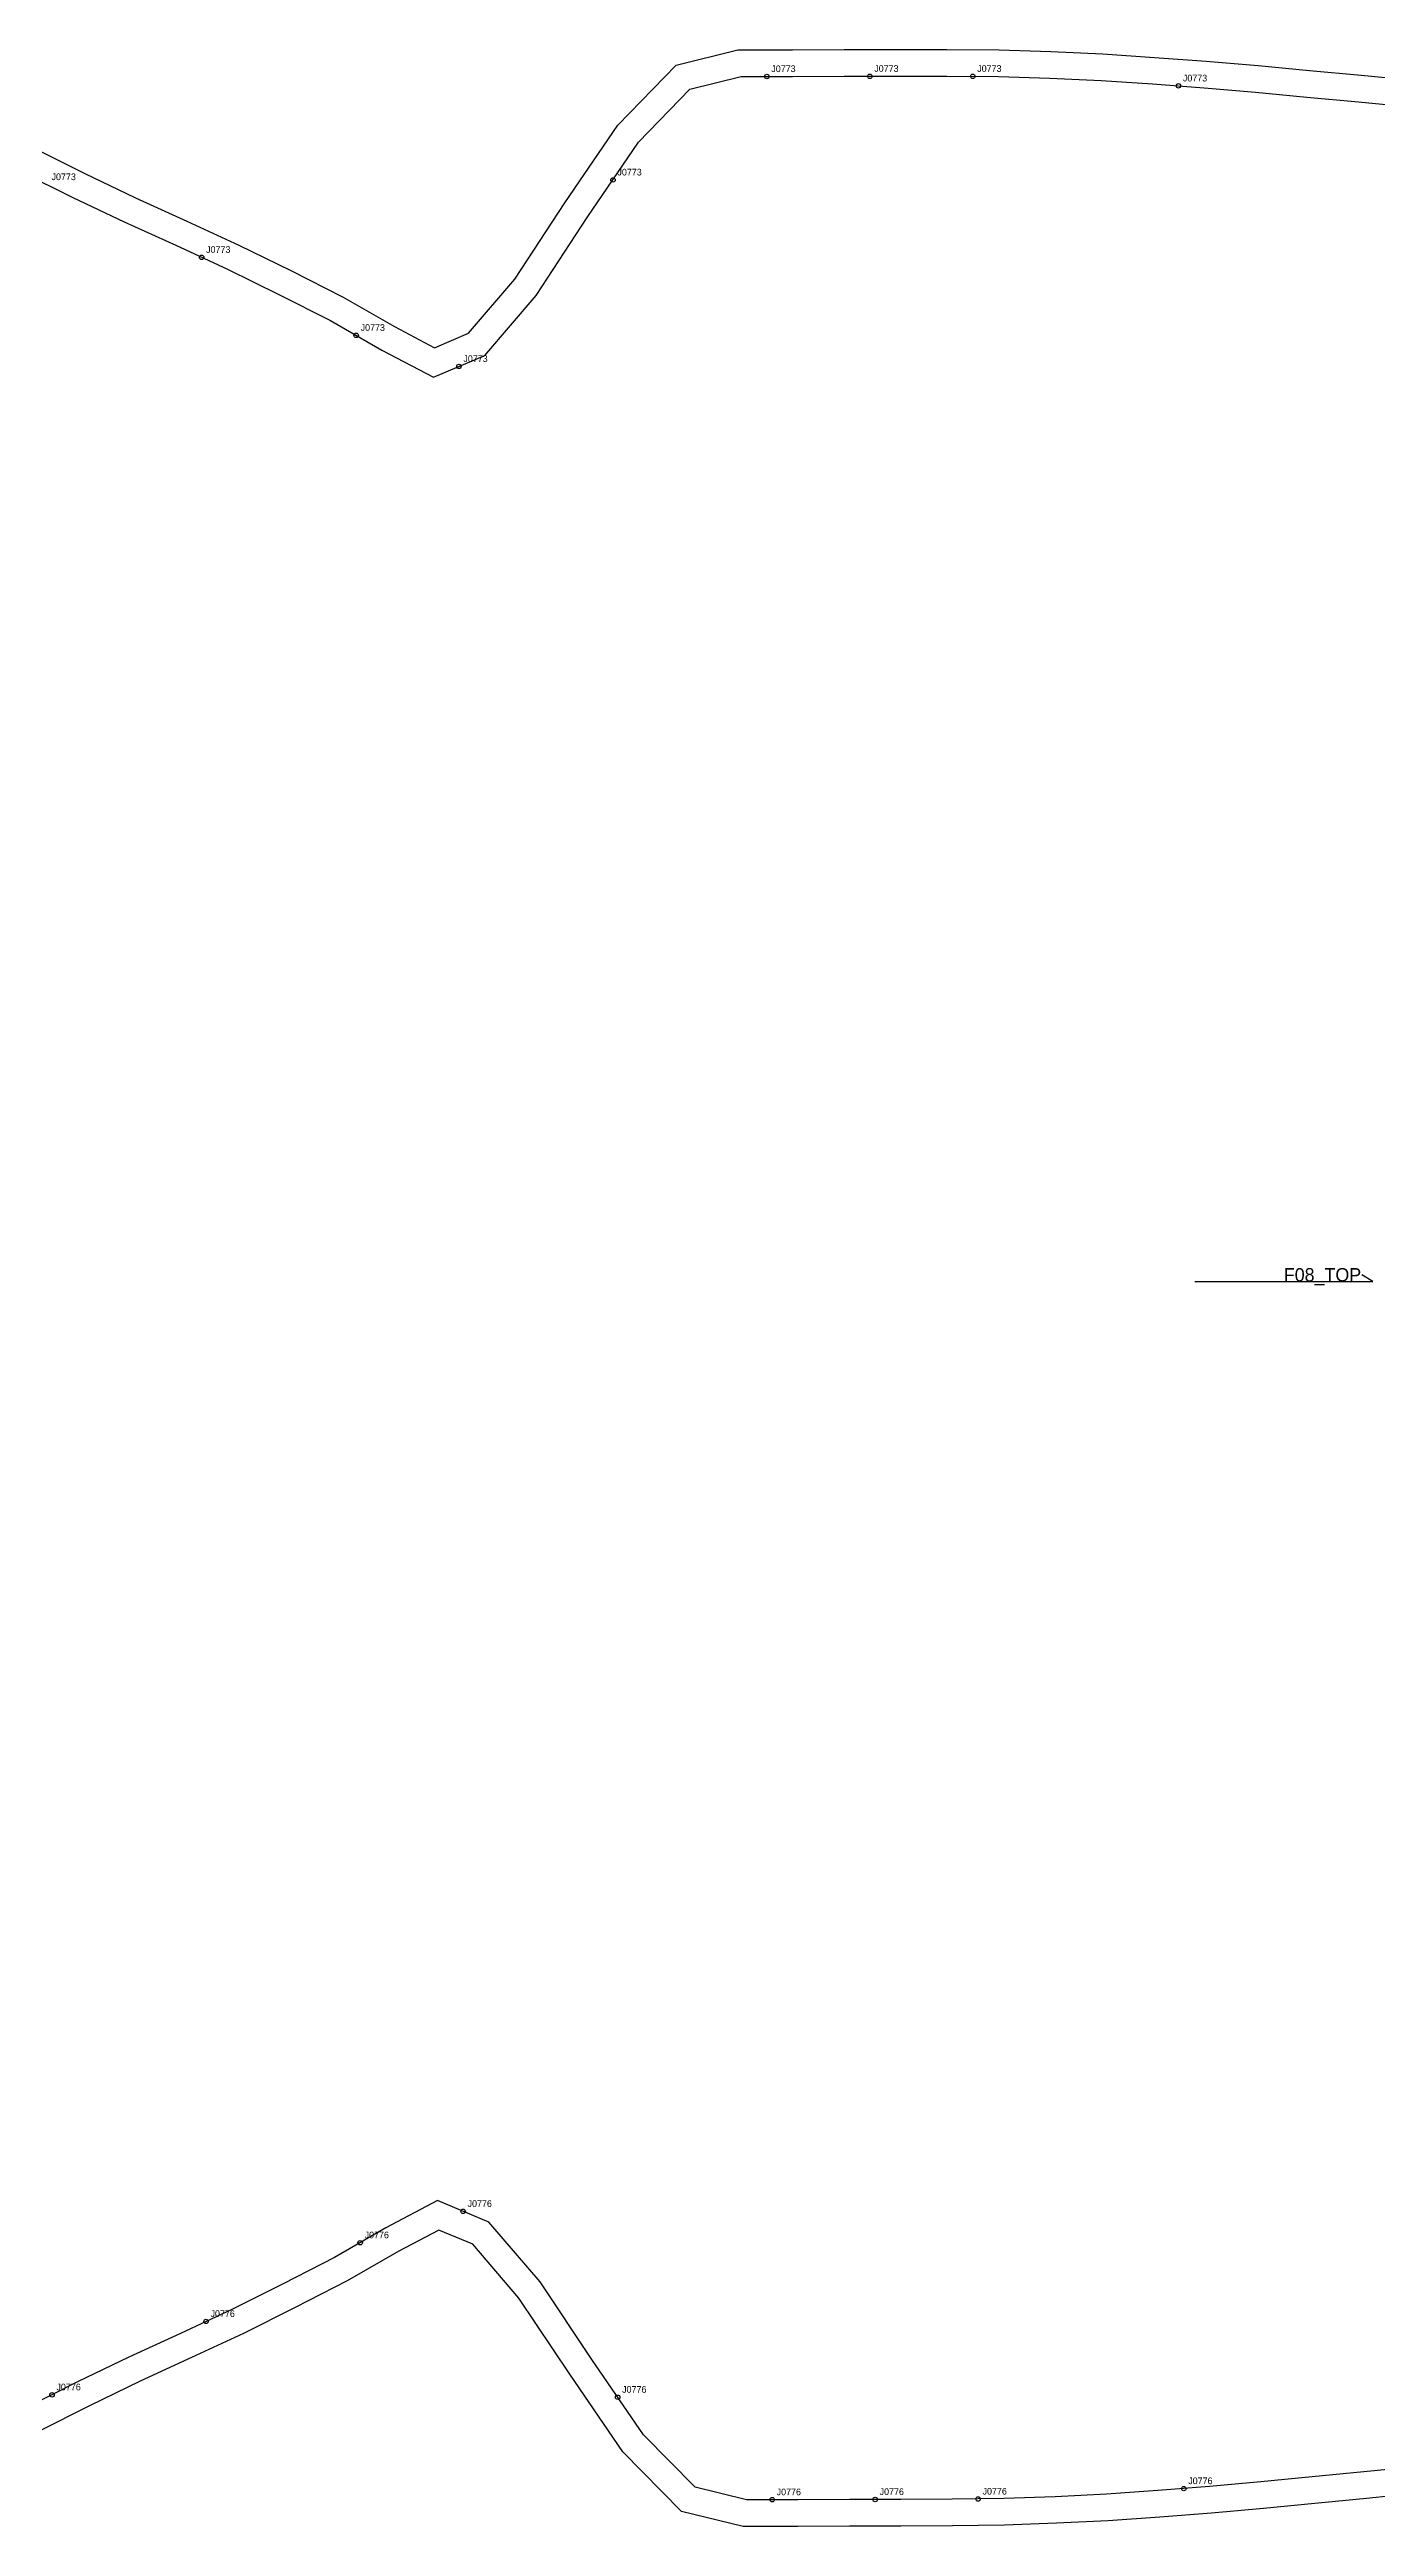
# Model space of a CAD drawing. Header units: millimetres. Extents: x -12 to 2303, y -630 to 492.
# Drawn here: x 590 to 1187, y -625 to 489 of the extents above; entities that cross this region are included whole.
import ezdxf

# ---------------------------------------------------------------- set-up
doc = ezdxf.new("R2010")
doc.units = ezdxf.units.MM
for name, color, linetype in [('CUT', 1, 'Continuous'), ('GRAIN', 3, 'Continuous'), ('LABEL', 7, 'Continuous'), ('NOTCH', 2, 'Continuous'), ('SEW', 5, 'Continuous')]:
    doc.layers.add(name, color=color, linetype=linetype)

msp = doc.modelspace()

# ---------------------------------------------------------------- linework, layer by layer
at = {"layer": 'CUT'}
for points in [[(582.8, 444.9), (605.8, 433.4), (628.7, 422.5), (651.8, 412), (675.1, 401.1), (698.5, 389.7), (722, 377.7), (745.2, 364.5), (763.1, 355), (778.4, 361.5), (799.2, 385.8), (821.8, 420.2), (845.5, 455.1), (871.8, 482.1), (899.6, 489), (924.2, 489), (947.3, 489.1), (970.5, 489.1), (993.6, 489.2), (1017, 489), (1040.3, 488.2), (1063.7, 487.2), (1087, 485.6), (1110.2, 483.9), (1133.5, 481.9), (1156.7, 479.7), (1179.8, 477.6), (1202.9, 475.4)], [(1205.3, -610.1), (1182.2, -612.4), (1159, -614.7), (1135.9, -616.9), (1112.6, -619), (1089.4, -620.9), (1066.1, -622.5), (1042.8, -623.6), (1019.4, -624.5), (996.1, -624.8), (972.9, -624.9), (949.8, -624.9), (926.6, -625), (902, -625), (874.2, -618.3), (847.8, -591.4), (824, -556.6), (801.1, -522.3), (780.3, -498.1), (765, -491.7), (747.1, -501.2), (723.9, -514.6), (700.5, -526.6), (677.2, -538.2), (653.9, -549.1), (630.8, -559.7), (607.9, -570.7), (585, -582.3)]]:
    msp.add_lwpolyline(points, dxfattribs=at)
at = {"layer": 'GRAIN'}
for p, q in [((1105.1, -65), (1185.1, -65)), ((1185.1, -65), (1180.1, -62))]:
    msp.add_line(p, q, dxfattribs=at)
at = {"layer": 'NOTCH'}
for centre in [(912.6, 477), (958.9, 477.1), (1005.2, 477.1), (1097.7, 472.8), (843.4, 430.5), (658.4, 395.7), (727.9, 360.6), (774.1, 346.6), (776, -483.3), (729.7, -497.4), (660.4, -532.8), (591.1, -565.8), (845.5, -566.9), (915, -613), (961.3, -612.9), (1007.6, -612.7), (1100.1, -608)]:
    msp.add_circle(centre, 1, dxfattribs=at)
at = {"layer": 'SEW'}
for points in [[(577.3, 434.2), (600.5, 422.6), (623.6, 411.6), (646.8, 401.1), (670, 390.3), (693.1, 379), (716.3, 367.2), (739.4, 353.9), (762.6, 341.8), (785.7, 351.5), (808.8, 378.5), (831.8, 413.6), (854.9, 447.5), (878, 471.3), (901.1, 477), (924.2, 477), (947.3, 477.1), (970.5, 477.1), (993.6, 477.2), (1016.7, 477), (1039.9, 476.2), (1063, 475.2), (1086.1, 473.7), (1109.3, 471.9), (1132.4, 469.9), (1155.5, 467.8), (1178.7, 465.6), (1201.8, 463.4)], [(1204.1, -598.2), (1181, -600.5), (1157.9, -602.7), (1134.8, -605), (1111.6, -607), (1088.5, -608.9), (1065.4, -610.5), (1042.2, -611.7), (1019.1, -612.5), (996, -612.8), (972.9, -612.9), (949.7, -612.9), (926.6, -613), (903.5, -613), (880.3, -607.4), (857.1, -583.8), (833.9, -549.9), (810.7, -515), (787.5, -488.1), (764.4, -478.4), (741.3, -490.7), (718.2, -504.1), (695.1, -515.9), (672, -527.4), (648.9, -538.3), (625.7, -548.9), (602.6, -559.9), (579.5, -571.7)]]:
    msp.add_lwpolyline(points, dxfattribs=at)

# ---------------------------------------------------------------- texts
at = {"layer": 'LABEL'}
for s, height, p in [('J0773', 3, (914.6, 479)), ('J0773', 3, (960.9, 479.1)), ('J0773', 3, (1007.2, 479.1)), ('J0773', 3, (1099.7, 474.8)), ('J0773', 3, (845.4, 432.5)), ('J0773', 3, (590.9, 430.4)), ('J0773', 3, (660.4, 397.7)), ('J0773', 3, (729.9, 362.6)), ('J0773', 3, (776.1, 348.6)), ('F08_TOP', 6, (1145.1, -65)), ('J0776', 3, (778, -481.3)), ('J0776', 3, (731.7, -495.4)), ('J0776', 3, (662.4, -530.8)), ('J0776', 3, (593.1, -563.8)), ('J0776', 3, (847.5, -564.9)), ('J0776', 3, (917, -611)), ('J0776', 3, (963.3, -610.9)), ('J0776', 3, (1009.6, -610.7)), ('J0776', 3, (1102.1, -606))]:
    msp.add_text(s, height=height, dxfattribs=at).set_placement(p)

doc.saveas('drawing.dxf')
